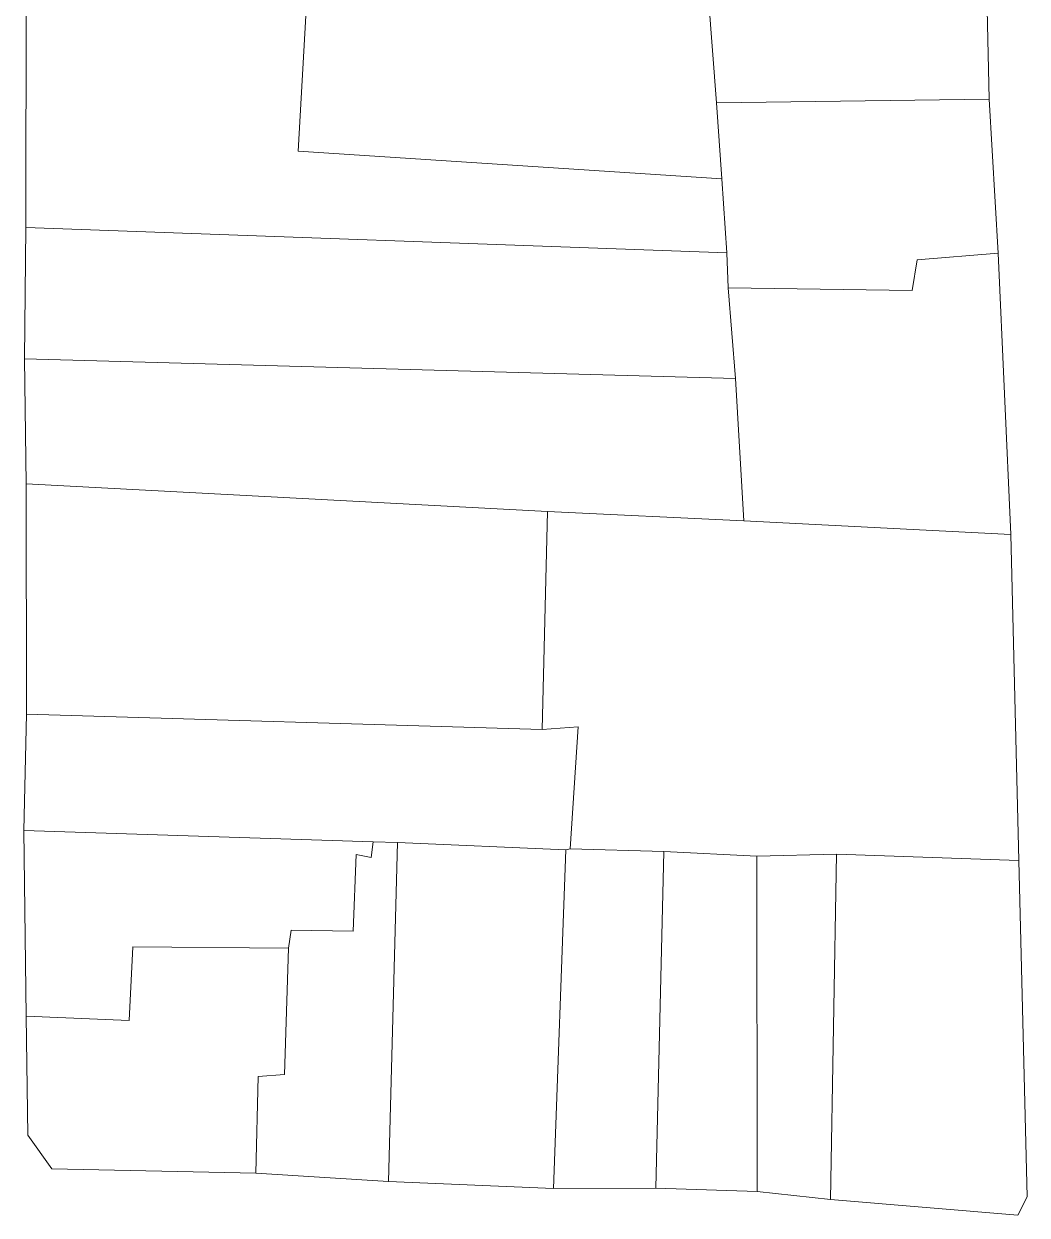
# Model space of a CAD drawing. Header units: millimetres. Extents: x 613361 to 614677, y 1317501 to 1318598.
# Drawn here: x 613557.9 to 613639, y 1317587.7 to 1317684.1 of the extents above; entities that cross this region are included whole.
import ezdxf

# ---------------------------------------------------------------- set-up
doc = ezdxf.new("R2010")
doc.units = ezdxf.units.MM
doc.layers.add('2', color=7, linetype='Continuous')

msp = doc.modelspace()

# ---------------------------------------------------------------- linework, layer by layer
at = {"layer": '2', "color": 1, "linetype": 'ByBlock', "lineweight": 0}
for p, q in [((613581.82165, 1317705.36379), (613580.07865, 1317673.76479)), ((613611.83765, 1317704.85579), (613613.89265, 1317677.68979)), ((613613.89265, 1317677.68979), (613635.93265, 1317677.96779)), ((613614.31465, 1317671.54579), (613613.89265, 1317677.68979)), ((613636.67765, 1317665.52679), (613635.93265, 1317677.96779)), ((613580.07865, 1317673.76479), (613614.31465, 1317671.54579)), ((613614.73765, 1317665.55379), (613614.31465, 1317671.54579)), ((613557.92965, 1317656.97979), (613558.05365, 1317667.59579)), ((613558.05365, 1317667.59579), (613614.73765, 1317665.55379)), ((613614.73765, 1317665.55379), (613614.84665, 1317662.70979)), ((613629.72765, 1317662.50579), (613630.12765, 1317664.99579)), ((613630.12765, 1317664.99579), (613636.67765, 1317665.52679)), ((613636.67765, 1317665.52679), (613637.70465, 1317642.77579)), ((613614.84665, 1317662.70979), (613629.72765, 1317662.50579)), ((613614.84665, 1317662.70979), (613615.42565, 1317655.39779)), ((613615.42565, 1317655.39779), (613557.92965, 1317656.97979)), ((613558.05865, 1317646.87279), (613557.92965, 1317656.97979)), ((613616.11665, 1317643.86979), (613615.42565, 1317655.39779)), ((613600.21865, 1317644.62879), (613558.05865, 1317646.87279)), ((613558.05865, 1317646.87279), (613558.10965, 1317628.23179)), ((613599.80865, 1317627.00279), (613600.21865, 1317644.62879)), ((613600.21865, 1317644.62879), (613616.11665, 1317643.86979)), ((613637.70465, 1317642.77579), (613616.11665, 1317643.86979)), ((613637.70465, 1317642.77579), (613638.33465, 1317616.41679)), ((613558.10965, 1317628.23179), (613557.88065, 1317618.83479)), ((613558.10965, 1317628.23179), (613599.80865, 1317627.00279)), ((613602.70365, 1317627.21579), (613599.80865, 1317627.00279)), ((613602.06965, 1317617.35979), (613602.70365, 1317627.21579)), ((613557.88065, 1317618.83479), (613586.12065, 1317617.91479)), ((613558.07365, 1317603.80079), (613557.88065, 1317618.83479)), ((613586.12065, 1317617.91479), (613585.97265, 1317616.64479)), ((613586.12065, 1317617.91479), (613588.10165, 1317617.87079)), ((613588.10165, 1317617.87079), (613587.36365, 1317590.44079)), ((613588.10165, 1317617.87079), (613601.71465, 1317617.25679)), ((613584.75265, 1317616.89479), (613584.51565, 1317610.69679)), ((613585.97265, 1317616.64479), (613584.75265, 1317616.89479)), ((613600.72265, 1317589.87679), (613601.71465, 1317617.25679)), ((613601.71465, 1317617.25679), (613602.06965, 1317617.35979)), ((613602.06965, 1317617.35979), (613609.63765, 1317617.13179)), ((613609.63765, 1317617.13179), (613609.00065, 1317589.90579)), ((613617.15565, 1317616.75079), (613609.63765, 1317617.13179)), ((613617.15565, 1317616.75079), (613623.60465, 1317616.92479)), ((613617.17765, 1317589.62879), (613617.15565, 1317616.75079)), ((613623.60465, 1317616.92479), (613623.12165, 1317588.98879)), ((613638.33465, 1317616.41679), (613623.60465, 1317616.92479)), ((613579.48765, 1317610.78179), (613579.28865, 1317609.30779)), ((613584.51565, 1317610.69679), (613579.48765, 1317610.78179)), ((613566.69265, 1317609.41779), (613566.40365, 1317603.47379)), ((613579.28865, 1317609.30779), (613566.69265, 1317609.41779)), ((613578.96065, 1317599.09779), (613579.28865, 1317609.30779)), ((613566.40365, 1317603.47379), (613558.07365, 1317603.80079)), ((613576.64565, 1317591.11579), (613576.82765, 1317598.93879)), ((613576.82765, 1317598.93879), (613578.96065, 1317599.09779)), ((613587.36365, 1317590.44079), (613576.64565, 1317591.11579)), ((613587.36365, 1317590.44079), (613600.72265, 1317589.87679)), ((613609.00065, 1317589.90579), (613600.72265, 1317589.87679)), ((613609.00065, 1317589.90579), (613617.17765, 1317589.62879)), ((613623.12165, 1317588.98879), (613617.17765, 1317589.62879))]:
    msp.add_line(p, q, dxfattribs=at)
for points in [[(613558.05365, 1317667.59579), (613558.10165, 1317705.94279), (613581.82165, 1317705.36379)], [(613611.83765, 1317704.85579), (613633.11765, 1317704.77579), (613635.41065, 1317702.19379), (613635.93265, 1317677.96779)], [(613623.12165, 1317588.98879), (613638.25965, 1317587.71879), (613639.01765, 1317589.19479), (613638.33465, 1317616.41679)], [(613558.07365, 1317603.80079), (613558.20165, 1317594.20179), (613560.13865, 1317591.46579), (613576.64565, 1317591.11579)]]:
    msp.add_lwpolyline(points, dxfattribs=at)

doc.saveas('drawing.dxf')
